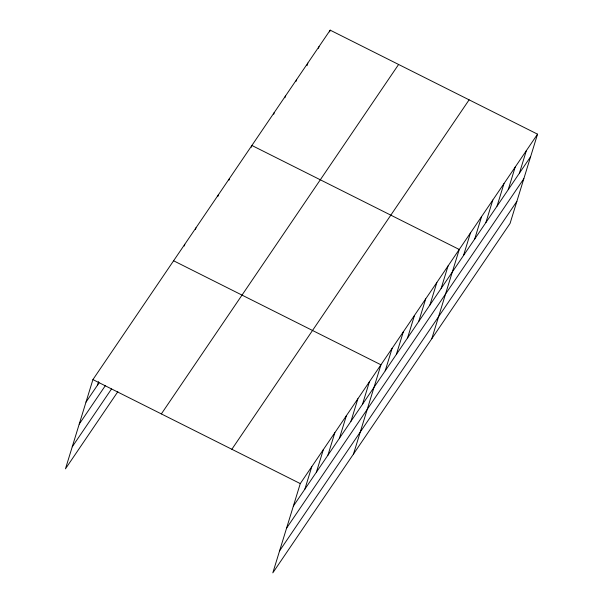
<?xml version="1.0" encoding="UTF-8"?>
<svg xmlns="http://www.w3.org/2000/svg" width="603" height="603" viewBox="0 0 603 603"><rect width="100%" height="100%" fill="white"/><g stroke="black" fill="none" stroke-linecap="round" stroke-linejoin="round"><path stroke-width="0.9" d="M537.537 134.168L300.279 483.598L272.82 572.85L510.078 223.411L537.537 134.168L330.18 30.15L92.922 379.589L65.463 468.833L117.841 391.686M97.513 385.144L98.575 381.676M184.239 246.039L184.774 244.305M195.425 229.562L195.96 227.828M217.796 196.616L218.331 194.882M228.982 180.146L229.509 178.413M251.353 147.2L251.881 145.466L459.245 249.476L431.786 338.728M273.717 114.253L274.252 112.52M284.902 97.776L285.438 96.043M296.088 81.307L296.623 79.573M307.01 65.697L307.809 63.096M318.459 48.353L318.995 46.627M329.645 31.884L330.18 30.15M304.869 489.154L311.804 466.624M316.394 472.187L323.329 449.657M327.919 455.212L334.853 432.683M339.444 438.238L346.378 415.708M350.969 421.263L357.896 398.734M362.493 404.296L369.42 381.767M353.494 454.044L380.945 364.792L173.589 260.775M385.204 370.845L392.131 348.315M396.39 354.376L403.317 331.846M407.568 337.899L414.502 315.369M418.753 321.429L425.688 298.9M429.939 304.952L436.874 282.423M441.125 288.483L448.059 265.953M463.496 255.536L470.43 233.007M474.682 239.059L481.609 216.53M485.867 222.59L492.794 200.06M497.053 206.113L503.98 183.583M508.239 189.644L515.166 167.114M519.424 173.167L526.351 150.637M85.988 402.118L99.08 382.83M79.212 424.135L105.404 385.558M72.239 446.815L111.525 388.958M161.348 413.907L398.606 64.476M231.854 449.273L469.111 99.842M293.344 506.128L530.61 156.697M286.576 528.145L523.834 178.714M279.596 550.833L516.854 201.394M92.922 379.589L300.279 483.598"/></g></svg>
